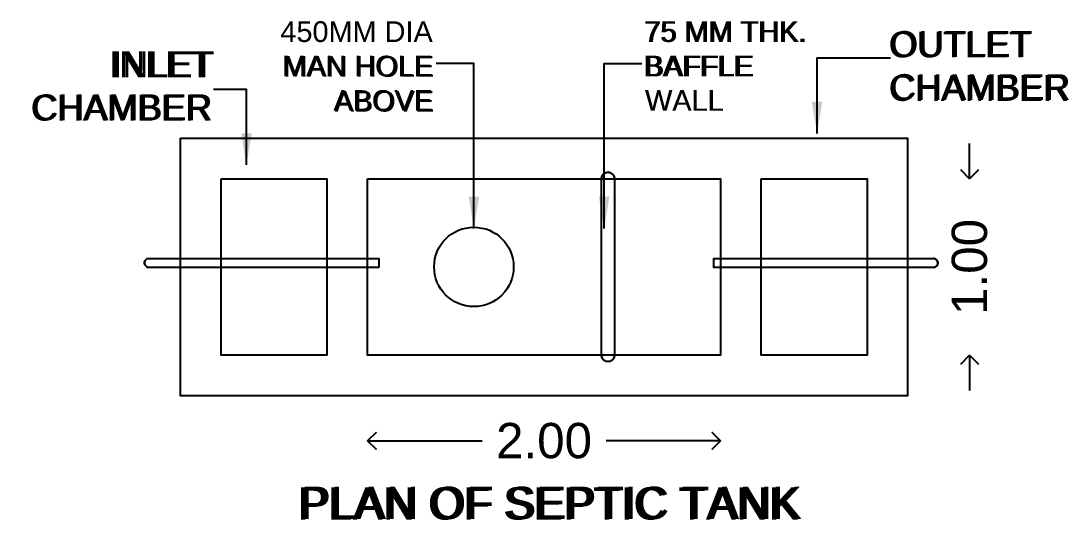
# Model space of a CAD drawing. Header units: metres. Extents: x -9383.9 to -9324.5, y 28762.6 to 28804.7.
# Drawn here: x -9379.85 to -9373.91, y 28769.14 to 28771.96 of the extents above; entities that cross this region are included whole.
import ezdxf

# ---------------------------------------------------------------- set-up
doc = ezdxf.new("R2010")
doc.units = ezdxf.units.M
doc.header["$PDMODE"] = 34
doc.header["$PDSIZE"] = -15
doc.linetypes.add('CONTINULUS', pattern=[0])
doc.linetypes.add('DASHED', pattern=[0])
for name, color, linetype, lineweight in [('dim', 7, 'Continuous', 0), ('PLAN', 7, 'Continuous', 40), ('SEC DIM', 2, 'Continuous', 15), ('TEXT', 7, 'Continuous', 20)]:
    doc.layers.add(name, color=color, linetype=linetype, lineweight=lineweight)
doc.layers.add('SITE_PLAN', color=7, linetype='Continuous')
doc.styles.add('Arial', font='arial.ttf', dxfattribs={"height": 0.2})
doc.styles.get("Standard").update_dxf_attribs({"font": 'arial.ttf', "height": 0.25})
doc.styles.add('STYLE1', font='arial.ttf', dxfattribs={"height": 0.3})
doc.styles.add('style2', font='arial.ttf', dxfattribs={"height": 0.3})
doc.dimstyles.new('INT DIM', dxfattribs={"dimtxt": 0.3, "dimasz": 0.1, "dimexe": 0.18, "dimexo": 0.0625, "dimgap": 0.09, "dimtad": 0, "dimzin": 0, "dimdsep": 46, "dimtxsty": 'style2', "dimblk": 'OPEN90', "dimcen": 0.09, "dimse1": 1, "dimse2": 1, "dimclrd": 250, "dimclrt": 256, "dimadec": 0, "dimazin": 0, "dimtfac": 1, "dimtofl": 0, "dimtmove": 0, "dimatfit": 3, "dimfxl": 0.18, "dimtolj": 1, "dimtzin": 0, "dimlwd": -1, "dimarcsym": 0})
doc.dimstyles.get("Standard").update_dxf_attribs({"dimtxt": 0.9, "dimasz": 0.18, "dimexe": 0.18, "dimexo": 0.0625, "dimgap": 0.09, "dimtad": 0, "dimtih": 1, "dimtoh": 1, "dimdec": 4, "dimzin": 0, "dimdsep": 46, "dimtxsty": 'STYLE1', "dimcen": 0.09, "dimadec": 0, "dimazin": 0, "dimtfac": 1, "dimtdec": 4, "dimtofl": 0, "dimtmove": 0, "dimatfit": 3, "dimfxl": 1, "dimtolj": 1, "dimtzin": 0, "dimarcsym": 0})

# ---------------------------------------------------------------- blocks, each defined once
blk = doc.blocks.new('_Open90')
at = {"layer": 'PLAN', "color": 0, "lineweight": -2}
for p, q in [((0, 0), (-1, 0)), ((-0.5, 0.5), (0, 0)), ((0, 0), (-0.5, -0.5))]:
    blk.add_line(p, q, dxfattribs=at)
blk = doc.blocks.new('*D27')
at = {"layer": 'Defpoints', "color": 0, "linetype": 'CONTINULUS', "ltscale": 0.05, "transparency": 16777216}
for p in [(-9377.8832, 28770.0694), (-9375.8832, 28770.0694), (-9375.8832, 28769.5842)]:
    blk.add_point(p, dxfattribs=at)
at = {"layer": 'SEC DIM', "color": 250, "ltscale": 0.05, "transparency": 16777216}
for p, q in [((-9377.7832, 28769.5842), (-9377.2343, 28769.5842)), ((-9375.9832, 28769.5842), (-9376.5321, 28769.5842))]:
    blk.add_line(p, q, dxfattribs=at)
at = {"layer": 'SEC DIM', "color": 250, "linetype": 'CONTINULUS', "ltscale": 0.05, "transparency": 16777216, "xscale": 0.1, "yscale": 0.1, "zscale": 0.1, "rotation": 180}
blk.add_blockref('_Open90', (-9377.8832, 28769.5842), dxfattribs=at)
at = {"layer": 'SEC DIM', "color": 250, "linetype": 'CONTINULUS', "ltscale": 0.05, "transparency": 16777216, "xscale": 0.1, "yscale": 0.1, "zscale": 0.1}
blk.add_blockref('_Open90', (-9375.8832, 28769.5842), dxfattribs=at)
at = {"layer": 'SEC DIM', "linetype": 'CONTINULUS', "ltscale": 0.05, "transparency": 16777216, "insert": (-9376.8832, 28769.5842), "char_height": 0.2, "attachment_point": 5, "style": 'Arial', "bg_fill": 3, "box_fill_scale": 1.1, "bg_fill_color": 256, "bg_fill_true_color": 13158600, "bg_fill_transparency": 0}
blk.add_mtext('\\A1;2.00', dxfattribs=at)
blk = doc.blocks.new('*D28')
at = {"layer": 'Defpoints', "color": 0, "linetype": 'CONTINULUS', "ltscale": 0.05, "transparency": 16777216}
for p in [(-9375.8832, 28771.0694), (-9374.472, 28771.0694), (-9375.8832, 28770.0694)]:
    blk.add_point(p, dxfattribs=at)
at = {"layer": 'SEC DIM', "color": 250, "ltscale": 0.05, "transparency": 16777216}
for p, q in [((-9374.472, 28771.1694), (-9374.472, 28771.2694)), ((-9374.472, 28769.9694), (-9374.472, 28769.8694))]:
    blk.add_line(p, q, dxfattribs=at)
at = {"layer": 'SEC DIM', "color": 250, "linetype": 'CONTINULUS', "ltscale": 0.05, "transparency": 16777216, "xscale": 0.1, "yscale": 0.1, "zscale": 0.1}
for p, rotation in [((-9374.472, 28771.0694), 270), ((-9374.472, 28770.0694), 90)]:
    blk.add_blockref('_Open90', p, dxfattribs=dict(at, rotation=rotation))
at = {"layer": 'SEC DIM', "linetype": 'CONTINULUS', "ltscale": 0.05, "transparency": 16777216, "insert": (-9374.472, 28770.5694), "char_height": 0.2, "attachment_point": 5, "rotation": 90, "style": 'Arial', "bg_fill": 3, "box_fill_scale": 1.1, "bg_fill_color": 256, "bg_fill_true_color": 13158600, "bg_fill_transparency": 0}
blk.add_mtext('\\A1;1.00', dxfattribs=at)

msp = doc.modelspace()

# ---------------------------------------------------------------- linework, layer by layer
at = {"linetype": 'CONTINULUS', "ltscale": 0.05}
for points in [[(-9378.9432, 28771.2994), (-9374.8232, 28771.2994), (-9374.8232, 28769.8394), (-9378.9432, 28769.8394)], [(-9378.7132, 28771.0694), (-9378.1132, 28771.0694), (-9378.1132, 28770.0694), (-9378.7132, 28770.0694)], [(-9377.8832, 28771.0694), (-9375.8832, 28771.0694), (-9375.8832, 28770.0694), (-9377.8832, 28770.0694)], [(-9375.6532, 28771.0694), (-9375.0532, 28771.0694), (-9375.0532, 28770.0694), (-9375.6532, 28770.0694)]]:
    msp.add_lwpolyline(points, close=True, dxfattribs=at)
at = {"color": 5}
for points in [[(-9376.4832, 28770.0694, -0.968419), (-9376.5582, 28770.0694), (-9376.5582, 28771.0694, -0.971835), (-9376.4832, 28771.0694)], [(-9377.8183, 28770.5667), (-9379.1259, 28770.5667, -0.726981), (-9379.1312, 28770.6167), (-9377.8183, 28770.6167)], [(-9374.6753, 28770.5667), (-9375.9217, 28770.5667), (-9375.9217, 28770.6167), (-9374.6807, 28770.6167, -1.02116)]]:
    msp.add_lwpolyline(points, format="xyb", close=True, dxfattribs=at)
at = {"color": 5, "linetype": 'DASHED', "ltscale": 6}
msp.add_circle((-9377.2806, 28770.5694), 0.225, dxfattribs=at)
at = {"layer": 'SITE_PLAN', "ltscale": 0.05}
for p, q in [((-9378.9432, 28771.2994), (-9374.8232, 28771.2994)), ((-9378.9432, 28769.8394), (-9378.9432, 28771.2994)), ((-9374.8232, 28771.2994), (-9374.8232, 28769.8394)), ((-9374.472, 28771.1694), (-9374.472, 28771.2694)), ((-9378.7132, 28771.0694), (-9378.1132, 28771.0694)), ((-9378.7132, 28770.0694), (-9378.7132, 28771.0694)), ((-9378.1132, 28771.0694), (-9378.1132, 28770.0694)), ((-9377.8832, 28771.0694), (-9375.8832, 28771.0694)), ((-9377.8832, 28770.0694), (-9377.8832, 28771.0694)), ((-9375.8832, 28771.0694), (-9375.8832, 28770.0694)), ((-9375.6532, 28771.0694), (-9375.0532, 28771.0694)), ((-9375.6532, 28770.0694), (-9375.6532, 28771.0694)), ((-9375.0532, 28771.0694), (-9375.0532, 28770.0694)), ((-9378.1132, 28770.0694), (-9378.7132, 28770.0694)), ((-9375.8832, 28770.0694), (-9377.8832, 28770.0694)), ((-9375.0532, 28770.0694), (-9375.6532, 28770.0694)), ((-9374.472, 28769.9694), (-9374.472, 28769.8694)), ((-9374.8232, 28769.8394), (-9378.9432, 28769.8394)), ((-9377.7832, 28769.5842), (-9377.2343, 28769.5842)), ((-9375.9832, 28769.5842), (-9376.5321, 28769.5842))]:
    msp.add_line(p, q, dxfattribs=at)
at = {"layer": 'SITE_PLAN'}
for p, q in [((-9376.5582, 28770.0694), (-9376.5582, 28771.0694)), ((-9376.4832, 28771.0694), (-9376.4832, 28770.0694)), ((-9379.1312, 28770.6167), (-9377.8183, 28770.6167)), ((-9377.8183, 28770.6167), (-9377.8183, 28770.5667)), ((-9375.9217, 28770.5667), (-9375.9217, 28770.6167)), ((-9375.9217, 28770.6167), (-9374.6807, 28770.6167)), ((-9377.8183, 28770.5667), (-9379.1259, 28770.5667)), ((-9374.6753, 28770.5667), (-9375.9217, 28770.5667))]:
    msp.add_line(p, q, dxfattribs=at)
for points in [[(-9375.3365, 28771.5056), (-9375.3365, 28771.7539), (-9374.9213, 28771.7539)], [(-9377.2806, 28770.9673), (-9377.2806, 28771.7211), (-9377.4949, 28771.7211)], [(-9376.5426, 28770.9673), (-9376.5426, 28771.7211), (-9376.3283, 28771.7211)], [(-9378.5691, 28771.3269), (-9378.5691, 28771.5753), (-9378.7566, 28771.5753)]]:
    msp.add_lwpolyline(points, dxfattribs=at)
at = {"layer": 'SITE_PLAN', "ltscale": 6}
msp.add_circle((-9377.2806, 28770.5694), 0.225, dxfattribs=at)
at = {"layer": 'SITE_PLAN'}
for centre, radius, start, end in [((-9376.5207, 28771.0683), 0.0375, 1.63665, 178.36335), ((-9379.1204, 28770.5926), 0.0264, 114.07883, 258.14458), ((-9374.6775, 28770.5918), 0.0251, 274.91115, 97.31038), ((-9376.5207, 28770.0706), 0.0375, 181.83831, 358.16169)]:
    msp.add_arc(centre, radius, start, end, dxfattribs=at)
for points in [[(-9375.3065, 28771.5056), (-9375.3365, 28771.3256), (-9375.3665, 28771.5056)], [(-9378.5391, 28771.3269), (-9378.5691, 28771.1469), (-9378.5991, 28771.3269)], [(-9377.2506, 28770.9673), (-9377.2806, 28770.7873), (-9377.3106, 28770.9673)], [(-9376.5126, 28770.9673), (-9376.5426, 28770.7873), (-9376.5726, 28770.9673)]]:
    msp.add_solid(points, dxfattribs=at)

# ---------------------------------------------------------------- block references
at = {"layer": 'SITE_PLAN', "ltscale": 0.05, "xscale": 0.1, "yscale": 0.1, "zscale": 0.1}
for p, rotation in [((-9374.472, 28771.0694), 270), ((-9374.472, 28770.0694), 90), ((-9377.8832, 28769.5842), 180)]:
    msp.add_blockref('_Open90', p, dxfattribs=dict(at, rotation=rotation))
msp.add_blockref('_Open90', (-9375.8832, 28769.5842), dxfattribs=at)

# ---------------------------------------------------------------- texts
at = {"layer": 'SITE_PLAN'}
for s, height, p in [('450MM DIA', 0.11704, (-9378.377, 28771.8436)), ('75 MM THK.', 0.11704, (-9376.3174, 28771.8441)), ('OUTLET', 0.1463, (-9374.9312, 28771.7564)), ('INLET', 0.1463, (-9379.3478, 28771.6444)), ('MAN HOLE', 0.11704, (-9378.3588, 28771.6464)), ('BAFFLE', 0.11704, (-9376.3216, 28771.649)), ('CHAMBER', 0.1463, (-9374.9315, 28771.5101)), ('ABOVE', 0.11704, (-9378.0682, 28771.4493)), ('WALL', 0.11704, (-9376.3116, 28771.4539)), ('CHAMBER', 0.1463, (-9379.7921, 28771.3981)), ('PLAN OF SEPTIC TANK', 0.182879, (-9378.2803, 28769.138))]:
    msp.add_text(s, height=height, dxfattribs=at).set_placement(p)
at = {"layer": 'SITE_PLAN', "ltscale": 0.05, "insert": (-9374.472, 28770.5694), "char_height": 0.2, "attachment_point": 5, "rotation": 90, "style": 'Arial', "bg_fill": 3, "box_fill_scale": 1.1, "bg_fill_color": 256, "bg_fill_true_color": 13158600, "bg_fill_transparency": 0}
msp.add_mtext('\\A1;1.00', dxfattribs=at)
at = {"layer": 'SITE_PLAN', "ltscale": 0.05, "insert": (-9376.8832, 28769.5842), "char_height": 0.2, "attachment_point": 5, "style": 'Arial', "bg_fill": 3, "box_fill_scale": 1.1, "bg_fill_color": 256, "bg_fill_true_color": 13158600, "bg_fill_transparency": 0}
msp.add_mtext('\\A1;2.00', dxfattribs=at)
at = {"layer": 'TEXT', "color": 7}
for s, insert, char_height, width, attachment_point in [('450MM DIA \\PMAN HOLE ABOVE', (-9377.5136, 28771.9611), 0.117042, 0.882732, 3), ('75 MM THK.\\PBAFFLE WALL', (-9376.3096, 28771.9611), 0.117042, 0.943436, 1), ('OUTLET \\PCHAMBER', (-9374.9213, 28771.9053), 0.1463, 4.173668, 1), ('\\pi3.6176;INLET \\P\\pi3.16442;CHAMBER', (-9382.9464, 28771.7907), 0.146303, 4.173668, 1), ('{\\H1.25x;PLAN OF SEPTIC TANK}', (-9378.2606, 28769.3242), 0.146303, 3.135768, 1)]:
    msp.add_mtext(s, dxfattribs=dict(at, insert=insert, char_height=char_height, width=width, attachment_point=attachment_point))

# ---------------------------------------------------------------- leaders
at = {"layer": 'dim', "color": 1, "annotation_type": 0, "has_hookline": 1, "hookline_direction": 1}
for points in [[(-9375.3365, 28771.3256), (-9375.3365, 28771.7539), (-9374.9213, 28771.7539)], [(-9376.5426, 28770.7873), (-9376.5426, 28771.7211), (-9376.3283, 28771.7211)], [(-9378.5691, 28771.1469), (-9378.5691, 28771.5753), (-9378.7566, 28771.5753)]]:
    msp.add_leader(points, dimstyle='Standard', dxfattribs=at)
at = {"layer": 'dim', "color": 1, "annotation_type": 0, "has_hookline": 1, "hookline_direction": 1, "horizontal_direction": (-1, 0, 0)}
msp.add_leader([(-9377.2806, 28770.7873), (-9377.2806, 28771.7211), (-9377.4949, 28771.7211)], dimstyle='Standard', dxfattribs=at)

# ---------------------------------------------------------------- next in the draw order: dimensions: what is measured, and where the dimension line sits
at = {"layer": 'SEC DIM', "linetype": 'CONTINULUS', "ltscale": 0.05}
dim = msp.add_linear_dim(base=(-9375.8832, 28769.5842), p1=(-9377.8832, 28770.0694), p2=(-9375.8832, 28770.0694), dimstyle='INT DIM', override={"dimtxt": 0.2, "dimtxsty": 'Arial', "dimfxl": 0.125, "dimtfill": 1, "dimtfillclr": 7, "dimarcsym": 1}, dxfattribs=at)
dim.commit()
dim.dimension.update_dxf_attribs({"geometry": '*D27', "text_midpoint": (-9376.8832, 28769.5842)})

# ---------------------------------------------------------------- next in the draw order: dimensions: what is measured, and where the dimension line sits
dim = msp.add_linear_dim(base=(-9374.472, 28771.0694), p1=(-9375.8832, 28770.0694), p2=(-9375.8832, 28771.0694), angle=90, dimstyle='INT DIM', override={"dimtxt": 0.2, "dimtxsty": 'Arial', "dimfxl": 0.125, "dimtfill": 1, "dimtfillclr": 7, "dimarcsym": 1}, dxfattribs=at)
dim.commit()
dim.dimension.update_dxf_attribs({"geometry": '*D28', "text_midpoint": (-9374.472, 28770.5694)})

doc.saveas('drawing.dxf')
